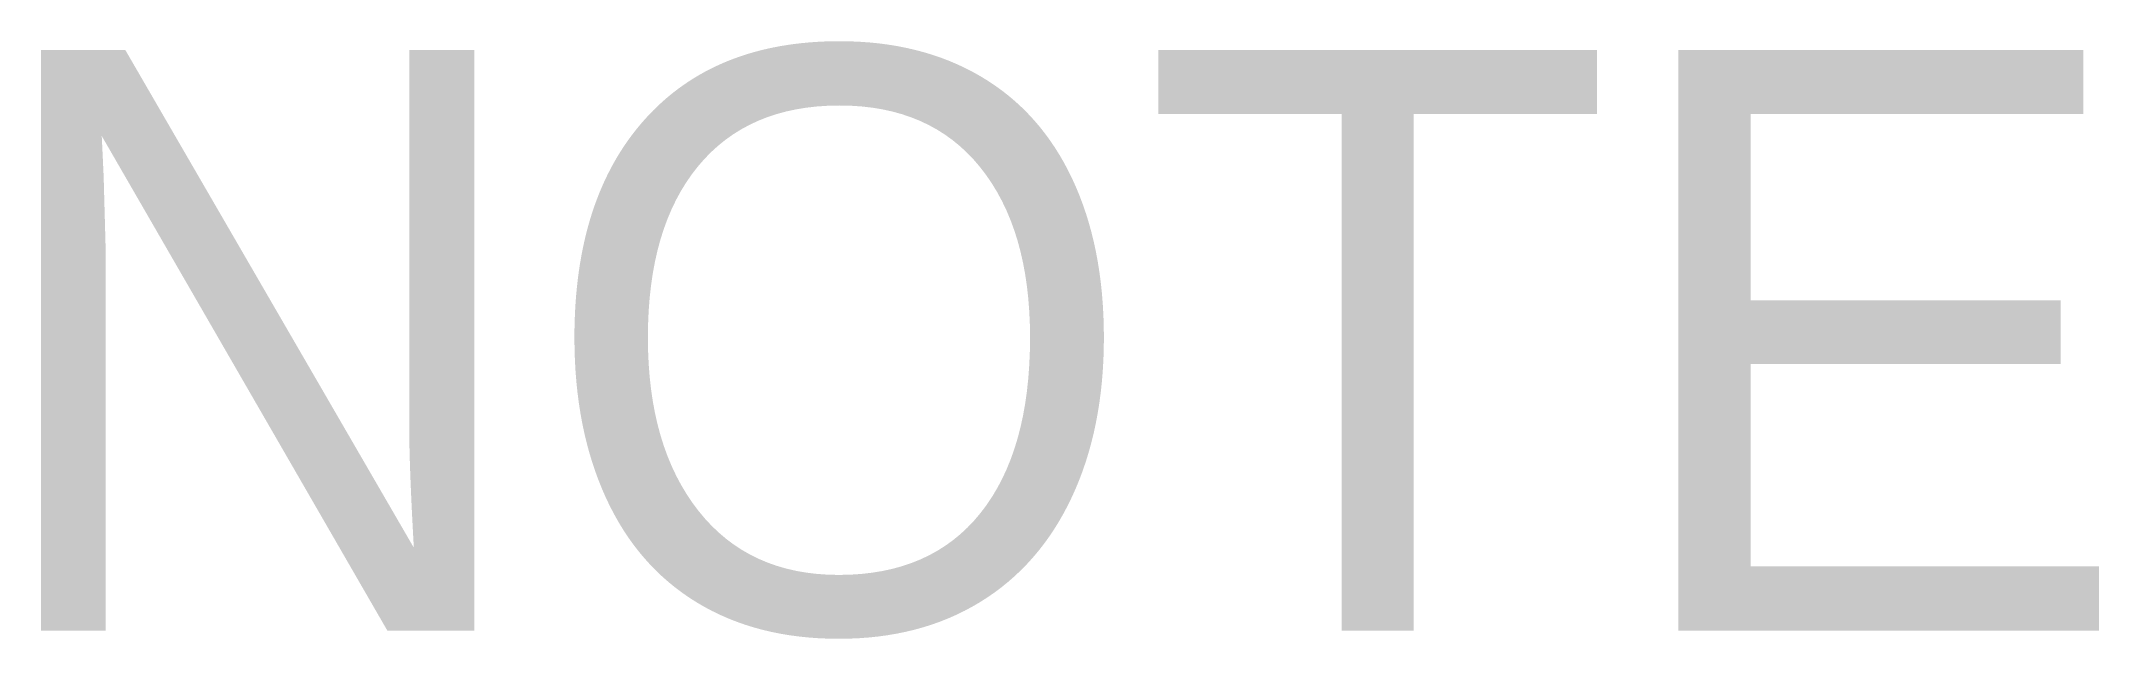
# Model space of a CAD drawing. Extents: x 1.11 to 4.66, y -0.01 to 1.01.
import ezdxf

# ---------------------------------------------------------------- set-up
doc = ezdxf.new("R2010")
doc.units = 0
doc.header["$MEASUREMENT"] = 0

msp = doc.modelspace()

# ---------------------------------------------------------------- texts
at = {"insert": (1, 1), "char_height": 1, "width": 10, "attachment_point": 1}
msp.add_mtext('NOTE', dxfattribs=at)

doc.saveas('drawing.dxf')
